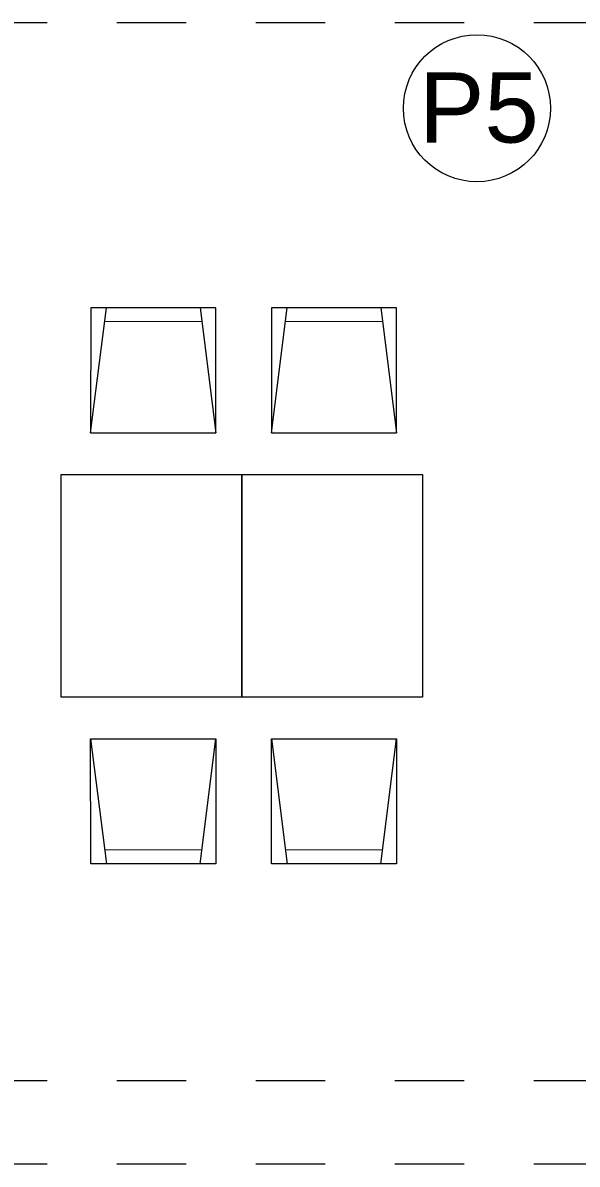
# Model space of a CAD drawing. Header units: centimetres. Extents: x -26724 to 60145, y -23645 to 6771.
# Drawn here: x -15427.4 to -15228, y 1000.9 to 1411.4 of the extents above; entities that cross this region are included whole.
import ezdxf

# ---------------------------------------------------------------- set-up
doc = ezdxf.new("R2010")
doc.units = ezdxf.units.CM
doc.linetypes.add('DALEKOVOD_VN', pattern=[5, 2.5, -2.5])
doc.layers.add('3.IZGLED 2', color=7, linetype='Continuous', lineweight=9, true_color=0x4a4a4a)
doc.styles.add('0.12', font='arial.ttf', dxfattribs={"height": 0.12})

msp = doc.modelspace()

# ---------------------------------------------------------------- linework, layer by layer
at = {"layer": '3.IZGLED 2', "linetype": 'DALEKOVOD_VN', "ltscale": 10}
for p, q in [((-14968.6, 1411.39, 13.5), (-15648.55, 1411.39, 13.5)), ((-14968.6, 1030.89, 13.5), (-15648.53, 1030.89, 13.5)), ((-14968.6, 1000.89, 13.5), (-15648.53, 1000.89, 13.5))]:
    msp.add_line(p, q, dxfattribs=at)
at = {"layer": '3.IZGLED 2', "transparency": 33554687}
for p, q in [((-15402.98, 1263.91, 13.5), (-15397.33, 1308.91, 13.5)), ((-15402.96, 1308.91, 13.5), (-15402.98, 1263.91, 13.5)), ((-15357.96, 1308.89, 13.5), (-15402.96, 1308.91, 13.5)), ((-15402.96, 1308.91, 13.5), (-15402.96, 1308.91, 13.5)), ((-15363.58, 1308.89, 13.5), (-15357.98, 1263.89, 13.5)), ((-15357.98, 1263.89, 13.5), (-15357.96, 1308.89, 13.5)), ((-15337.98, 1263.91, 13.5), (-15332.33, 1308.91, 13.5)), ((-15337.96, 1308.91, 13.5), (-15337.98, 1263.91, 13.5)), ((-15292.96, 1308.89, 13.5), (-15337.96, 1308.91, 13.5)), ((-15337.96, 1308.91, 13.5), (-15337.96, 1308.91, 13.5)), ((-15298.58, 1308.89, 13.5), (-15292.98, 1263.89, 13.5)), ((-15292.98, 1263.89, 13.5), (-15292.96, 1308.89, 13.5)), ((-15362.96, 1303.89, 13.5), (-15397.96, 1303.91, 13.5)), ((-15297.96, 1303.89, 13.5), (-15332.96, 1303.91, 13.5)), ((-15402.98, 1263.91, 13.5), (-15357.98, 1263.89, 13.5)), ((-15337.98, 1263.91, 13.5), (-15292.98, 1263.89, 13.5)), ((-15413.6, 1168.89, 13.5), (-15413.6, 1248.89, 13.5)), ((-15413.6, 1248.89, 13.5), (-15348.6, 1248.89, 13.5)), ((-15348.6, 1248.89, 13.5), (-15348.6, 1168.89, 13.5)), ((-15348.6, 1168.89, 13.5), (-15348.6, 1248.89, 13.5)), ((-15348.6, 1248.89, 13.5), (-15283.6, 1248.89, 13.5)), ((-15283.6, 1248.89, 13.5), (-15283.6, 1168.89, 13.5)), ((-15348.6, 1168.89, 13.5), (-15413.6, 1168.89, 13.5)), ((-15413.6, 1168.89, 13.5), (-15413.6, 1168.89, 13.5)), ((-15283.6, 1168.89, 13.5), (-15348.6, 1168.89, 13.5)), ((-15348.6, 1168.89, 13.5), (-15348.6, 1168.89, 13.5)), ((-15402.98, 1153.87, 13.5), (-15357.98, 1153.89, 13.5)), ((-15402.98, 1153.87, 13.5), (-15397.33, 1108.87, 13.5)), ((-15402.96, 1108.87, 13.5), (-15402.98, 1153.87, 13.5)), ((-15363.58, 1108.89, 13.5), (-15357.98, 1153.89, 13.5)), ((-15357.98, 1153.89, 13.5), (-15357.96, 1108.89, 13.5)), ((-15337.98, 1153.87, 13.5), (-15292.98, 1153.89, 13.5)), ((-15337.98, 1153.87, 13.5), (-15332.33, 1108.87, 13.5)), ((-15337.96, 1108.87, 13.5), (-15337.98, 1153.87, 13.5)), ((-15298.58, 1108.89, 13.5), (-15292.98, 1153.89, 13.5)), ((-15292.98, 1153.89, 13.5), (-15292.96, 1108.89, 13.5)), ((-15362.96, 1113.89, 13.5), (-15397.96, 1113.87, 13.5)), ((-15297.96, 1113.89, 13.5), (-15332.96, 1113.87, 13.5)), ((-15357.96, 1108.89, 13.5), (-15402.96, 1108.87, 13.5)), ((-15402.96, 1108.87, 13.5), (-15402.96, 1108.87, 13.5)), ((-15292.96, 1108.89, 13.5), (-15337.96, 1108.87, 13.5)), ((-15337.96, 1108.87, 13.5), (-15337.96, 1108.87, 13.5))]:
    msp.add_line(p, q, dxfattribs=at)
at = {"layer": '3.IZGLED 2'}
msp.add_circle((-15264.05, 1380.67), 26.45, dxfattribs=at)

# ---------------------------------------------------------------- texts
at = {"layer": '3.IZGLED 2', "style": '0.12'}
msp.add_text('P5', height=25.2, dxfattribs=at).set_placement((-15284.84, 1368.33, 13.5))

doc.saveas('drawing.dxf')
